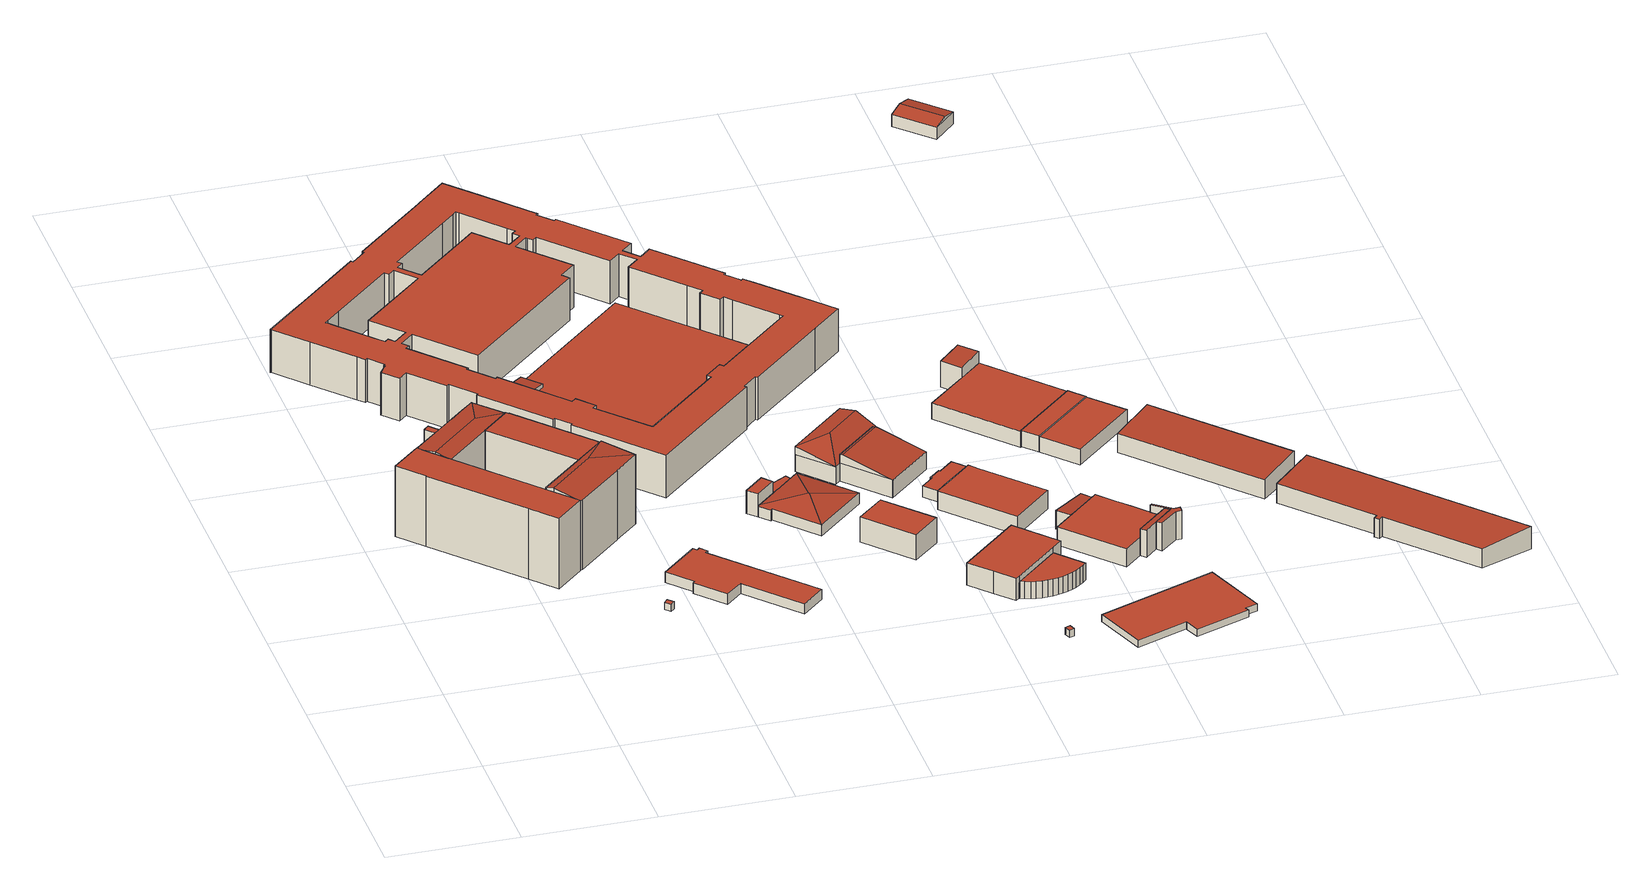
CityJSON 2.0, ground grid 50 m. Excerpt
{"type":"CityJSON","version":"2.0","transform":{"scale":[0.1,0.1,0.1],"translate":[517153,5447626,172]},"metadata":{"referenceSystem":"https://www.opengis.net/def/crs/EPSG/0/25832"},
"CityObjects":{
"building1":{"type":"Building","attributes":{"Gemeindeschluessel":"08125065","Geometrietyp2DReferenz":"3000","function":"31001_2020"},"address":[{"country":"Germany","locality":"Neckarsulm","thoroughfareNumber":"1/1","thoroughfareName":"Stiftsbergstraße"}],"children":["building1-1","building1-2","building1-3","building1-4","building1-5"]},
"building1-1":{"type":"BuildingPart","attributes":{"roofType":"1000","measuredHeight":17.35},"parents":["building1"],"geometry":[{"type":"Solid","lod":"2","boundaries":[[[[0,1,2,3]],[[4,5,0,3]],[[6,7,2,1]],[[4,7,6,5]],[[3,2,7,4]],[[1,0,5,6]]]],"semantics":{"surfaces":[{"type":"WallSurface"},{"type":"RoofSurface"},{"type":"GroundSurface"},{"type":"ClosureSurface"}],"values":[[0,1,2,0,0,3]]}}]},
"building1-2":{"type":"BuildingPart","attributes":{"roofType":"5000","measuredHeight":29.87},"parents":["building1"],"geometry":[{"type":"Solid","lod":"2","boundaries":[[[[8,9,10,11]],[[12,13,14,15]],[[16,17,18,19,20,21,6,1,10,9,22,14,13,23]],[[24,5,6,21,25]],[[26,18,17,27]],[[28,24,25,29,30,26,27,31,32,33,34,11]],[[27,17,16,31]],[[35,12,15,36,34,33]],[[25,21,20,29]],[[36,22,9,8]],[[8,11,34,36]],[[29,20,19,30]],[[30,19,18,26]],[[11,10,1,28]],[[1,0,28]],[[35,33,37]],[[13,12,35,37,23]],[[37,33,32]],[[37,32,31,16,23]],[[22,36,15,14]],[[5,24,28,0]],[[1,6,5,0]]]],"semantics":{"surfaces":[{"type":"WallSurface"},{"type":"GroundSurface"},{"type":"RoofSurface"},{"type":"ClosureSurface"}],"values":[[0,0,1,0,0,2,0,2,0,0,2,0,0,0,0,0,3,0,3,3,0,3]]}}]},
"building1-3":{"type":"BuildingPart","attributes":{"roofType":"1000","measuredHeight":28.91},"parents":["building1"],"geometry":[{"type":"Solid","lod":"2","boundaries":[[[[38,39,40,41]],[[41,40,42,43]],[[23,13,44,45,46,47,42,40,39,48,49,16]],[[50,31,16,49,51]],[[52,47,46,53,54]],[[51,49,48,55]],[[55,38,41,43,52,54,56,57,58,59,35,37,32,50,51]],[[55,48,39,38]],[[43,42,47,52]],[[58,44,13,12,59]],[[56,54,53]],[[44,58,57,45]],[[45,57,56,53,46]],[[31,50,32]],[[35,59,12]],[[23,37,35,12,13]],[[16,31,32,37,23]]]],"semantics":{"surfaces":[{"type":"WallSurface"},{"type":"GroundSurface"},{"type":"RoofSurface"},{"type":"ClosureSurface"}],"values":[[0,0,1,0,0,0,2,0,0,0,0,3,3,0,0,3,3]]}}]},
"building1-4":{"type":"BuildingPart","attributes":{"roofType":"5000","measuredHeight":30.63},"parents":["building1"],"geometry":[{"type":"Solid","lod":"2","boundaries":[[[[60,61,62,63]],[[64,65,66,44,58,67]],[[68,69,70,71,72]],[[72,73,68]],[[74,46,45,44,66,70,69,75,62,61]],[[64,67,76,73,72]],[[56,53,77,60,63,78,68,73,76]],[[63,62,75,78]],[[77,74,61,60]],[[78,75,69,68]],[[53,46,74,77]],[[65,64,72,71]],[[66,65,71,70]],[[58,57,76,67]],[[44,45,57,58]],[[56,76,57]],[[53,56,57,45,46]]]],"semantics":{"surfaces":[{"type":"WallSurface"},{"type":"RoofSurface"},{"type":"GroundSurface"},{"type":"ClosureSurface"}],"values":[[0,0,0,1,2,1,1,0,0,0,0,0,3,0,3,0,3]]}}]},
"building1-5":{"type":"BuildingPart","attributes":{"roofType":"1000","measuredHeight":28.8},"parents":["building1"],"geometry":[{"type":"Solid","lod":"2","boundaries":[[[[79,80,22,36,81]],[[82,83,84,85]],[[85,84,86,87]],[[87,86,80,79]],[[88,15,14,66,65]],[[14,22,80,86,84,83,70,66]],[[82,85,87,79,81,88,65,71]],[[71,70,83,82]],[[15,88,81,36]],[[14,15,36,22]],[[70,71,65,66]]]],"semantics":{"surfaces":[{"type":"WallSurface"},{"type":"GroundSurface"},{"type":"RoofSurface"},{"type":"ClosureSurface"}],"values":[[0,0,0,0,0,1,2,0,0,3,3]]}}]},
"building2":{"type":"Building","attributes":{"Gemeindeschluessel":"08125065","Geometrietyp2DReferenz":"3000","function":"31001_2523","roofType":"9999","measuredHeight":3},"address":[{"country":"Germany","locality":"Neckarsulm","thoroughfareName":"Friedrich-Gauss-Straße"}],"geometry":[{"type":"Solid","lod":"2","boundaries":[[[[89,90,91,92]],[[90,93,94,91]],[[89,95,93,90]],[[92,96,95,89]],[[91,94,96,92]],[[93,95,96,94]]]],"semantics":{"surfaces":[{"type":"RoofSurface"},{"type":"WallSurface"},{"type":"GroundSurface"}],"values":[[0,1,1,1,1,2]]}}]},
"building3":{"type":"Building","attributes":{"Gemeindeschluessel":"08125065","Geometrietyp2DReferenz":"3000","function":"31001_2020","roofType":"1000","measuredHeight":8.53},"address":[{"country":"Germany","locality":"Neckarsulm","thoroughfareName":"Stiftsbergstraße"}],"geometry":[{"type":"Solid","lod":"2","boundaries":[[[[97,98,99,100]],[[101,102,103,104]],[[104,103,105,106]],[[106,105,107,108]],[[108,97,100,101,104,106]],[[102,99,98,107,105,103]],[[100,99,102,101]],[[108,107,98,97]]]],"semantics":{"surfaces":[{"type":"WallSurface"},{"type":"RoofSurface"},{"type":"GroundSurface"}],"values":[[0,0,0,0,1,2,0,0]]}}]},
"building4":{"type":"Building","attributes":{"Gemeindeschluessel":"08125065","Geometrietyp2DReferenz":"3000","function":"31001_2112","roofType":"1000","measuredHeight":4.18},"address":[{"country":"Germany","locality":"Neckarsulm","thoroughfareNumber":"11","thoroughfareName":"Gottfried-Leibniz-Straße"}],"geometry":[{"type":"Solid","lod":"2","boundaries":[[[[109,110,111,112]],[[113,114,115,109,112,116,117,118,119,120,121,122]],[[121,123,124,122]],[[122,124,125,113]],[[118,126,127,119]],[[117,128,126,118]],[[113,125,129,114]],[[116,130,128,117]],[[115,131,110,109]],[[132,127,126,128,130,111,110,131,129,125,124,123]],[[114,129,131,115]],[[119,127,132,120]],[[120,132,123,121]],[[112,111,130,116]]]],"semantics":{"surfaces":[{"type":"WallSurface"},{"type":"RoofSurface"},{"type":"GroundSurface"}],"values":[[0,1,0,0,0,0,0,0,0,2,0,0,0,0]]}}]},
"building5":{"type":"Building","attributes":{"Gemeindeschluessel":"08125065","Geometrietyp2DReferenz":"3000","function":"51009_1610","roofType":"2100","measuredHeight":6.48},"address":[{"country":"Germany","locality":"Neckarsulm"}],"geometry":[{"type":"Solid","lod":"2","boundaries":[[[[133,134,135,136,137]],[[136,138,139,137]],[[137,139,140,133]],[[141,142,140,139,138]],[[135,141,138,136]],[[134,142,141,135]],[[133,140,142,134]]]],"semantics":{"surfaces":[{"type":"RoofSurface"},{"type":"WallSurface"},{"type":"GroundSurface"}],"values":[[0,1,1,2,1,1,1]]}}]},
"building6":{"type":"Building","attributes":{"Gemeindeschluessel":"08125065","Geometrietyp2DReferenz":"3000","function":"31001_2020","roofType":"1000","measuredHeight":17.47},"address":[{"country":"Germany","locality":"Neckarsulm","thoroughfareNumber":"1","thoroughfareName":"Stiftsbergstraße"}],"geometry":[{"type":"Solid","lod":"2","boundaries":[[[[143,144,145,146]],[[147,148,149,150]],[[151,152,153,154]],[[155,156,157,158]],[[159,160,161,162]],[[163,164,165,166]],[[146,145,167,168]],[[169,170,152,151]],[[171,172,173,174]],[[168,167,175,176]],[[177,178,179,180]],[[181,182,183,184]],[[182,185,186,187,188,189,190,191,192,193,194,195,196,197,198,199,200,201,202,203,204,205,206,207,208,209,161,160,210,153,152,170,211,212,213,214,215,216,217,218,157,156,219,220,221,222,223,224,225,226,227,228,229,230,183],[231,232,233,234,235,236,237,238,239,240,241,242,243,244],[245,246,247,179,178,248,249,250,251,252,253,254,255,256,257,258,259,260,261,262,263,264,265,266,267,268,269,270,271,165,164,175,167,145,144,272,273,274,275,276,277],[278,279,173,172,280,281,282,283,284,285,286,287,149,148]],[[288,240,239,289]],[[290,277,276,291]],[[292,284,283,293]],[[294,287,286,295]],[[296,268,267,297]],[[298,198,197,299]],[[150,149,287,294]],[[291,276,275,300]],[[301,232,231,302]],[[303,194,193,304]],[[305,272,144,143]],[[306,241,240,288]],[[307,253,252,308]],[[154,153,210,309]],[[310,190,189,311]],[[312,247,246,313]],[[314,214,213,315]],[[316,200,199,317]],[[318,280,172,171]],[[319,248,178,177]],[[320,220,219,321]],[[304,193,192,322]],[[323,207,206,324]],[[308,252,251,325]],[[326,228,227,327]],[[328,221,220,320]],[[317,199,198,298]],[[329,229,228,326]],[[295,286,285,330]],[[331,223,222,332]],[[333,187,186,334]],[[335,211,170,169]],[[176,175,164,163]],[[336,243,242,337]],[[338,205,204,339]],[[340,256,255,341]],[[342,266,265,343]],[[344,208,207,323]],[[345,202,201,346]],[[330,285,284,292]],[[347,230,229,329]],[[348,257,256,340]],[[302,231,244,349]],[[339,204,203,350]],[[351,224,223,331]],[[352,263,262,353]],[[354,270,269,355]],[[327,227,226,356]],[[357,233,232,301]],[[158,157,218,358]],[[349,244,243,336]],[[359,261,260,360]],[[361,238,237,362]],[[363,279,278,364]],[[355,269,268,296]],[[309,210,160,159]],[[360,260,259,365]],[[313,246,245,366]],[[341,255,254,367]],[[368,250,249,369]],[[370,236,235,371]],[[372,217,216,373]],[[322,192,191,374]],[[332,222,221,328]],[[364,278,148,147]],[[375,225,224,351]],[[367,254,253,307]],[[365,259,258,376]],[[162,161,209,377]],[[321,219,156,155]],[[334,186,185,378]],[[379,271,270,354]],[[380,281,280,318]],[[381,215,214,314]],[[315,213,212,382]],[[371,235,234,383]],[[378,185,182,181]],[[180,179,247,312]],[[353,262,261,359]],[[311,189,188,384]],[[385,264,263,352]],[[358,218,217,372]],[[386,273,272,305]],[[350,203,202,345]],[[329,326,327,356,375,351,331,332,328,320,321,155,158,358,372,373,381,314,315,382,335,169,151,154,309,159,162,377,344,323,324,338,339,350,345,346,316,317,298,299,387,388,303,304,322,374,310,311,384,333,334,378,181,184,347],[291,300,389,386,305,143,146,168,176,163,166,379,354,355,296,297,342,343,385,352,353,359,360,365,376,348,340,341,367,307,308,325,368,369,319,177,180,312,313,366,290],[336,337,306,288,289,361,362,370,371,383,357,301,302,349],[150,294,295,330,292,293,390,380,318,171,174,363,364,147]],[[387,196,195,388]],[[382,212,211,335]],[[374,191,190,310]],[[289,239,238,361]],[[389,274,273,386]],[[366,245,277,290]],[[300,275,274,389]],[[362,237,236,370]],[[373,216,215,381]],[[388,195,194,303]],[[166,165,271,379]],[[346,201,200,316]],[[325,251,250,368]],[[299,197,196,387]],[[337,242,241,306]],[[184,183,230,347]],[[376,258,257,348]],[[343,265,264,385]],[[383,234,233,357]],[[369,249,248,319]],[[174,173,279,363]],[[384,188,187,333]],[[377,209,208,344]],[[390,282,281,380]],[[356,226,225,375]],[[293,283,282,390]],[[324,206,205,338]],[[297,267,266,342]]]],"semantics":{"surfaces":[{"type":"WallSurface"},{"type":"GroundSurface"},{"type":"RoofSurface"}],"values":[[0,0,0,0,0,0,0,0,0,0,0,0,1,0,0,0,0,0,0,0,0,0,0,0,0,0,0,0,0,0,0,0,0,0,0,0,0,0,0,0,0,0,0,0,0,0,0,0,0,0,0,0,0,0,0,0,0,0,0,0,0,0,0,0,0,0,0,0,0,0,0,0,0,0,0,0,0,0,0,0,0,0,0,0,0,0,0,0,0,0,0,0,0,0,0,0,0,2,0,0,0,0,0,0,0,0,0,0,0,0,0,0,0,0,0,0,0,0,0,0,0,0,0,0,0,0]]}}]},
"building7":{"type":"Building","attributes":{"Gemeindeschluessel":"08125065","Geometrietyp2DReferenz":"3000","function":"31001_2020","roofType":"1000","measuredHeight":6.9},"address":[{"country":"Germany","locality":"Neckarsulm","thoroughfareName":"Stiftsbergstraße"}],"geometry":[{"type":"Solid","lod":"2","boundaries":[[[[391,392,393,394,395,396,397]],[[398,399,400,401,402,403,404]],[[396,404,403,397]],[[393,400,399,394]],[[394,399,398,395]],[[391,402,401,392]],[[397,403,402,391]],[[392,401,400,393]],[[395,398,404,396]]]],"semantics":{"surfaces":[{"type":"RoofSurface"},{"type":"GroundSurface"},{"type":"WallSurface"}],"values":[[0,1,2,2,2,2,2,2,2]]}}]},
"building8":{"type":"Building","attributes":{"Gemeindeschluessel":"08125065","Geometrietyp2DReferenz":"3000","function":"31001_2112"},"address":[{"country":"Germany","locality":"Neckarsulm","thoroughfareNumber":"12","thoroughfareName":"Gottfried-Leibniz-Straße"}],"children":["building8-1","building8-2","building8-3"]},
"building8-1":{"type":"BuildingPart","attributes":{"roofType":"1000","measuredHeight":2.84},"parents":["building8"],"geometry":[{"type":"Solid","lod":"2","boundaries":[[[[405,406,407,408]],[[409,405,408,410,411]],[[409,412,406,405]],[[408,407,413,410]],[[411,414,412,409]],[[407,406,412,414,413]],[[414,411,410,413]]]],"semantics":{"surfaces":[{"type":"WallSurface"},{"type":"RoofSurface"},{"type":"GroundSurface"},{"type":"ClosureSurface"}],"values":[[0,1,0,0,0,2,3]]}}]},
"building8-2":{"type":"BuildingPart","attributes":{"roofType":"5000","measuredHeight":6.87},"parents":["building8"],"geometry":[{"type":"Solid","lod":"2","boundaries":[[[[415,416,417,418]],[[419,420,421,422]],[[418,417,423]],[[421,420,424,425,407,413,414,426,427,428,429]],[[419,422,430,423,417,416,431]],[[432,433,434,435,431,416,415]],[[414,411,432]],[[434,407,425,435]],[[418,427,426,415]],[[430,429,428,423]],[[422,421,429,430]],[[423,428,427,418]],[[433,410,413,407,434]],[[415,426,414,432]],[[424,431,435,425]],[[419,431,424,420]],[[410,433,432,411]],[[414,413,410,411]]]],"semantics":{"surfaces":[{"type":"RoofSurface"},{"type":"WallSurface"},{"type":"GroundSurface"},{"type":"ClosureSurface"}],"values":[[0,1,0,2,0,0,1,1,1,1,1,1,1,1,3,3,1,3]]}}]},
"building8-3":{"type":"BuildingPart","attributes":{"roofType":"1000","measuredHeight":9.39},"parents":["building8"],"geometry":[{"type":"Solid","lod":"2","boundaries":[[[[436,437,425,424,420]],[[438,437,436,439]],[[440,435,425,437,438]],[[438,439,441,440]],[[439,436,420,419,441]],[[431,435,440,441,419]],[[425,435,431,424]],[[420,424,431,419]]]],"semantics":{"surfaces":[{"type":"GroundSurface"},{"type":"WallSurface"},{"type":"RoofSurface"},{"type":"ClosureSurface"}],"values":[[0,1,1,2,1,1,3,3]]}}]},
"building9":{"type":"Building","attributes":{"Gemeindeschluessel":"08125065","Geometrietyp2DReferenz":"3000","function":"31001_2020","roofType":"1000","measuredHeight":10.3},"address":[{"country":"Germany","locality":"Neckarsulm","thoroughfareNumber":"10","thoroughfareName":"Gottfried-Leibniz-Straße"}],"geometry":[{"type":"Solid","lod":"2","boundaries":[[[[442,443,444,445]],[[446,447,444,443]],[[448,447,446,449]],[[445,444,447,448]],[[448,449,442,445]],[[449,446,443,442]]]],"semantics":{"surfaces":[{"type":"WallSurface"},{"type":"GroundSurface"},{"type":"RoofSurface"}],"values":[[0,1,0,0,2,0]]}}]},
"building10":{"type":"Building","attributes":{"Gemeindeschluessel":"08125065","Geometrietyp2DReferenz":"3000","function":"31001_2523","roofType":"9999","measuredHeight":3},"address":[{"country":"Germany","locality":"Neckarsulm","thoroughfareName":"Gottfried-Leibniz-Straße"}],"geometry":[{"type":"Solid","lod":"2","boundaries":[[[[450,451,452,453]],[[451,454,455,452]],[[450,456,454,451]],[[453,457,456,450]],[[452,455,457,453]],[[454,456,457,455]]]],"semantics":{"surfaces":[{"type":"RoofSurface"},{"type":"WallSurface"},{"type":"GroundSurface"}],"values":[[0,1,1,1,1,2]]}}]},
"building11":{"type":"Building","attributes":{"Gemeindeschluessel":"08125065","Geometrietyp2DReferenz":"3000","function":"31001_2020"},"address":[{"country":"Germany","locality":"Neckarsulm","thoroughfareNumber":"3","thoroughfareName":"Robert-Mayer-Straße"}],"children":["building11-1","building11-2"]},
"building11-1":{"type":"BuildingPart","attributes":{"roofType":"5000","measuredHeight":11.59},"parents":["building11"],"geometry":[{"type":"Solid","lod":"2","boundaries":[[[[458,459,460,461]],[[462,463,464]],[[465,466,459,458]],[[465,458,467,463,462,468]],[[464,463,467,469,470]],[[470,469,461,471]],[[472,473,474,460,459,466,475]],[[461,460,474,471]],[[471,474,473,476]],[[464,476,462]],[[476,473,472,462]],[[464,470,471,476]],[[462,472,475,468]],[[469,467,458,461]],[[475,466,465,468]]]],"semantics":{"surfaces":[{"type":"WallSurface"},{"type":"RoofSurface"},{"type":"GroundSurface"},{"type":"ClosureSurface"}],"values":[[0,1,0,1,1,0,2,0,0,0,0,0,0,0,3]]}}]},
"building11-2":{"type":"BuildingPart","attributes":{"roofType":"3100","measuredHeight":11.03},"parents":["building11"],"geometry":[{"type":"Solid","lod":"2","boundaries":[[[[477,478,479,480,481,482,483]],[[484,485,486,487]],[[487,468,475,488,477]],[[466,489,490,491,492,488,475]],[[483,484,487,477]],[[479,491,490,493]],[[478,492,491,479]],[[480,479,493]],[[485,482,481,494,486]],[[477,488,492,478]],[[483,482,485,484]],[[481,480,493,494]],[[494,489,466,465,486]],[[493,490,489,494]],[[468,487,486,465]],[[466,475,468,465]]]],"semantics":{"surfaces":[{"type":"RoofSurface"},{"type":"WallSurface"},{"type":"GroundSurface"},{"type":"ClosureSurface"}],"values":[[0,1,1,2,1,1,1,1,1,1,0,1,1,1,1,3]]}}]},
"building12":{"type":"Building","attributes":{"Gemeindeschluessel":"08125065","Geometrietyp2DReferenz":"3000","function":"31001_2050"},"address":[{"country":"Germany","locality":"Neckarsulm","thoroughfareNumber":"8","thoroughfareName":"Gottfried-Leibniz-Straße"}],"children":["building12-1","building12-2"]},
"building12-1":{"type":"BuildingPart","attributes":{"roofType":"1000","measuredHeight":9.07},"parents":["building12"],"geometry":[{"type":"Solid","lod":"2","boundaries":[[[[495,496,497,498]],[[499,500,501,502]],[[503,500,499]],[[504,505,506,507]],[[508,509,496,495]],[[501,500,506,505,497,496,509]],[[502,501,509,508]],[[506,510,507]],[[498,504,507,499,502,508,495]],[[498,497,505,504]],[[503,499,507,510]],[[506,500,503,510]]]],"semantics":{"surfaces":[{"type":"WallSurface"},{"type":"GroundSurface"},{"type":"RoofSurface"},{"type":"ClosureSurface"}],"values":[[0,0,0,0,0,1,0,0,2,0,0,3]]}}]},
"building12-2":{"type":"BuildingPart","attributes":{"roofType":"1000","measuredHeight":6.84},"parents":["building12"],"geometry":[{"type":"Solid","lod":"2","boundaries":[[[[511,512,513,514]],[[515,516,500,503]],[[517,518,519,520]],[[521,522,523,524]],[[525,526,527,528]],[[529,530,531,532]],[[533,534,516,515]],[[532,531,518,517]],[[510,506,535,536]],[[536,535,530,529]],[[518,531,530,535,506,500,516,534,523,522,537,513,512,527,526,538,519]],[[528,527,512,511]],[[525,528,511,514,539,521,524,533,515,503,510,536,529,532,517,520,540]],[[520,519,538,540]],[[514,513,537,539]],[[524,523,534,533]],[[539,537,522,521]],[[540,538,526,525]],[[506,510,503,500]]]],"semantics":{"surfaces":[{"type":"WallSurface"},{"type":"GroundSurface"},{"type":"RoofSurface"},{"type":"ClosureSurface"}],"values":[[0,0,0,0,0,0,0,0,0,0,1,0,2,0,0,0,0,0,3]]}}]},
"building13":{"type":"Building","attributes":{"Gemeindeschluessel":"08125065","Geometrietyp2DReferenz":"3000","function":"31001_2050"},"address":[{"country":"Germany","locality":"Neckarsulm","thoroughfareNumber":"2","thoroughfareName":"Gottfried-Leibniz-Straße"}],"children":["building13-1","building13-2"]},
"building13-1":{"type":"BuildingPart","attributes":{"roofType":"1000","measuredHeight":4.63},"parents":["building13"],"geometry":[{"type":"Solid","lod":"2","boundaries":[[[[541,542,543,544,545]],[[546,544,543,547]],[[548,546,547,549,550]],[[545,544,546,548]],[[545,548,550,541]],[[542,541,550,549]],[[547,543,542,549]]]],"semantics":{"surfaces":[{"type":"WallSurface"},{"type":"GroundSurface"},{"type":"RoofSurface"},{"type":"ClosureSurface"}],"values":[[0,1,0,0,2,0,3]]}}]},
"building13-2":{"type":"BuildingPart","attributes":{"roofType":"1000","measuredHeight":4.57},"parents":["building13"],"geometry":[{"type":"Solid","lod":"2","boundaries":[[[[549,547,551,552]],[[552,551,553,554]],[[555,556,557,558]],[[554,553,559,560]],[[560,559,561,562]],[[563,561,559,553,551,547,543,557,556]],[[558,557,543,542]],[[542,549,552,554,560,562,564,555,558]],[[564,563,556,555]],[[562,561,563,564]],[[547,549,542,543]]]],"semantics":{"surfaces":[{"type":"WallSurface"},{"type":"GroundSurface"},{"type":"RoofSurface"},{"type":"ClosureSurface"}],"values":[[0,0,0,0,0,1,0,2,0,0,3]]}}]},
"building14":{"type":"Building","attributes":{"Gemeindeschluessel":"08125065","Geometrietyp2DReferenz":"3000","function":"31001_2140","roofType":"1000","measuredHeight":7.68},"address":[{"country":"Germany","locality":"Neckarsulm","thoroughfareName":"Gottfried-Leibniz-Straße"}],"geometry":[{"type":"Solid","lod":"2","boundaries":[[[[565,566,567,568]],[[569,570,571,572]],[[572,573,565,568,574,569]],[[568,567,575,574]],[[574,575,570,569]],[[573,576,566,565]],[[572,571,576,573]],[[567,566,576,571,570,575]]]],"semantics":{"surfaces":[{"type":"WallSurface"},{"type":"RoofSurface"},{"type":"GroundSurface"}],"values":[[0,0,1,0,0,0,0,2]]}}]},
"building15":{"type":"Building","attributes":{"Gemeindeschluessel":"08125065","Geometrietyp2DReferenz":"3000","function":"31001_2463","roofType":"1000","measuredHeight":2.91},"address":[{"country":"Germany","locality":"Neckarsulm","thoroughfareName":"Gottfried-Leibniz-Straße"}],"geometry":[{"type":"Solid","lod":"2","boundaries":[[[[577,578,579,580]],[[580,579,581,582]],[[583,584,585,586]],[[585,584,587,588,589,581,579,578,590]],[[586,585,590,591]],[[592,588,587,593]],[[582,581,589,594]],[[594,589,588,592]],[[593,587,584,583]],[[591,590,578,577]],[[580,582,594,592,593,583,586,591,577]]]],"semantics":{"surfaces":[{"type":"WallSurface"},{"type":"GroundSurface"},{"type":"RoofSurface"}],"values":[[0,0,0,1,0,0,0,0,0,0,2]]}}]},
"building16":{"type":"Building","attributes":{"Gemeindeschluessel":"08125065","Geometrietyp2DReferenz":"3000","function":"31001_2112"},"address":[{"country":"Germany","locality":"Neckarsulm","thoroughfareNumber":"6","thoroughfareName":"Gottfried-Leibniz-Straße"}],"children":["building16-1","building16-2","building16-3","building16-4","building16-5"]},
"building16-1":{"type":"BuildingPart","attributes":{"roofType":"2100","measuredHeight":11.66},"parents":["building16"],"geometry":[{"type":"Solid","lod":"2","boundaries":[[[[595,596,597,598]],[[598,597,599,600]],[[601,602,603,604,605]],[[596,606,607,608,603,602,609,610,599,597]],[[611,612,606,596,595]],[[613,609,602,601]],[[600,599,610,614]],[[614,610,609,613]],[[614,613,601,605,615,611,595,598,600]],[[612,611,615,616]],[[607,606,612,616]],[[604,617,618,616,615,605]],[[617,608,607,616,618]],[[603,608,617,604]]]],"semantics":{"surfaces":[{"type":"WallSurface"},{"type":"GroundSurface"},{"type":"RoofSurface"},{"type":"ClosureSurface"}],"values":[[0,0,0,1,0,0,0,0,2,0,3,0,3,3]]}}]},
"building16-2":{"type":"BuildingPart","attributes":{"roofType":"2100","measuredHeight":11.1},"parents":["building16"],"geometry":[{"type":"Solid","lod":"2","boundaries":[[[[616,618,619,620,612]],[[619,621,622,623,620]],[[620,623,606,612]],[[622,608,607,606,623]],[[617,621,619,618]],[[608,622,621,617]],[[607,616,612,606]],[[608,617,618,616,607]]]],"semantics":{"surfaces":[{"type":"RoofSurface"},{"type":"WallSurface"},{"type":"GroundSurface"},{"type":"ClosureSurface"}],"values":[[0,1,1,2,1,3,3,3]]}}]},
"building16-3":{"type":"BuildingPart","attributes":{"roofType":"1000","measuredHeight":3.31},"parents":["building16"],"geometry":[{"type":"Solid","lod":"2","boundaries":[[[[624,625,626,627]],[[628,629,630,631]],[[632,633,634,635]],[[624,627,632,635,628,631]],[[627,626,633,632]],[[629,634,633,626,625,630]],[[635,634,629,628]],[[625,624,631,630]]]],"semantics":{"surfaces":[{"type":"WallSurface"},{"type":"RoofSurface"},{"type":"GroundSurface"},{"type":"ClosureSurface"}],"values":[[0,0,0,1,0,2,0,3]]}}]},
"building16-4":{"type":"BuildingPart","attributes":{"roofType":"1000","measuredHeight":7.25},"parents":["building16"],"geometry":[{"type":"Solid","lod":"2","boundaries":[[[[636,637,638,639,640,641,621,617,604,642,643]],[[643,630,644,636]],[[625,624,642]],[[625,603,608,622,645,646,647,648,644,630]],[[640,646,645,641]],[[639,647,646,640]],[[631,630,643]],[[641,645,622,621]],[[636,644,648,649,637]],[[604,603,625,642]],[[638,637,649]],[[647,639,638,649,648]],[[608,617,621,622]],[[631,643,642,624]],[[625,630,631,624]],[[603,604,617,608]]]],"semantics":{"surfaces":[{"type":"RoofSurface"},{"type":"WallSurface"},{"type":"GroundSurface"},{"type":"ClosureSurface"}],"values":[[0,1,1,2,1,1,1,1,1,1,1,3,3,1,3,3]]}}]},
"building16-5":{"type":"BuildingPart","attributes":{"roofType":"2100","measuredHeight":7.52},"parents":["building16"],"geometry":[{"type":"Solid","lod":"2","boundaries":[[[[650,651,648,647]],[[652,653,654,638,649]],[[652,651,650,653]],[[653,650,647,639,654]],[[649,648,651,652]],[[638,654,639]],[[648,649,638,639,647]]]],"semantics":{"surfaces":[{"type":"GroundSurface"},{"type":"RoofSurface"},{"type":"WallSurface"},{"type":"ClosureSurface"}],"values":[[0,1,2,2,2,2,3]]}}]},
"building17":{"type":"Building","attributes":{"Gemeindeschluessel":"08125065","Geometrietyp2DReferenz":"3000","function":"31001_2112"},"address":[{"country":"Germany","locality":"Neckarsulm","thoroughfareNumber":"1","thoroughfareName":"Gottfried-Leibniz-Straße"}],"children":["building17-1","building17-2"]},
"building17-1":{"type":"BuildingPart","attributes":{"roofType":"2100","measuredHeight":11.45},"parents":["building17"],"geometry":[{"type":"Solid","lod":"2","boundaries":[[[[655,656,657,658,659]],[[657,656,660,661]],[[662,660,656,655]],[[663,664,661,660,662]],[[655,659,663,662]],[[658,664,663,659]],[[657,661,664,658]]]],"semantics":{"surfaces":[{"type":"WallSurface"},{"type":"GroundSurface"},{"type":"RoofSurface"},{"type":"ClosureSurface"}],"values":[[0,1,0,0,2,0,3]]}}]},
"building17-2":{"type":"BuildingPart","attributes":{"roofType":"1000","measuredHeight":6.6},"parents":["building17"],"geometry":[{"type":"Solid","lod":"2","boundaries":[[[[658,657,665,666]],[[667,668,665,657,661]],[[666,669,670,664,658]],[[669,668,667,670]],[[670,667,661,664]],[[666,665,668,669]],[[657,658,664,661]]]],"semantics":{"surfaces":[{"type":"WallSurface"},{"type":"GroundSurface"},{"type":"RoofSurface"},{"type":"ClosureSurface"}],"values":[[0,1,2,0,0,0,3]]}}]},
"building18":{"type":"Building","attributes":{"Gemeindeschluessel":"08125065","Geometrietyp2DReferenz":"3000","function":"51009_1610","roofType":"1000","measuredHeight":6.47},"address":[{"country":"Germany","locality":"Neckarsulm"}],"geometry":[{"type":"Solid","lod":"2","boundaries":[[[[671,672,673,674]],[[674,673,675,676]],[[675,673,672,677]],[[676,675,677,678]],[[674,676,678,671]],[[678,677,672,671]]]],"semantics":{"surfaces":[{"type":"WallSurface"},{"type":"GroundSurface"},{"type":"RoofSurface"}],"values":[[0,0,1,0,2,0]]}}]},
"building19":{"type":"Building","attributes":{"Gemeindeschluessel":"08125065","Geometrietyp2DReferenz":"3000","function":"31001_2112","roofType":"1000","measuredHeight":6.27},"address":[{"country":"Germany","locality":"Neckarsulm","thoroughfareName":"Gottfried-Leibniz-Straße"}],"geometry":[{"type":"Solid","lod":"2","boundaries":[[[[679,673,672,680]],[[681,682,672,673]],[[683,681,673,679]],[[684,683,679,680]],[[680,672,682,684]],[[684,682,681,683]]]],"semantics":{"surfaces":[{"type":"WallSurface"},{"type":"GroundSurface"},{"type":"RoofSurface"}],"values":[[0,1,0,2,0,0]]}}]},
"building20":{"type":"Building","attributes":{"Gemeindeschluessel":"08125065","Geometrietyp2DReferenz":"3000","function":"31001_2112","roofType":"2100","measuredHeight":9.32},"address":[{"country":"Germany","locality":"Neckarsulm","thoroughfareName":"Gottfried-Leibniz-Straße"}],"geometry":[{"type":"Solid","lod":"2","boundaries":[[[[685,686,687,688]],[[685,688,689,690]],[[689,691,692,690]],[[688,687,691,689]],[[690,692,686,685]],[[687,686,692,691]]]],"semantics":{"surfaces":[{"type":"WallSurface"},{"type":"RoofSurface"},{"type":"GroundSurface"}],"values":[[0,1,0,0,0,2]]}}]},
"building21":{"type":"Building","attributes":{"Gemeindeschluessel":"08125065","Geometrietyp2DReferenz":"3000","function":"31001_2050","roofType":"2100","measuredHeight":9.23},"address":[{"country":"Germany","locality":"Neckarsulm","thoroughfareNumber":"3","thoroughfareName":"Gottfried-Leibniz-Straße"}],"geometry":[{"type":"Solid","lod":"2","boundaries":[[[[693,694,695,696]],[[697,698,694,693]],[[699,700,701,702]],[[703,704,698,697]],[[696,695,700,699]],[[702,701,705,706]],[[704,707,705,701,700,695,694,698]],[[706,705,707,708]],[[708,707,704,703]],[[696,699,702,706,708,703,697,693]]]],"semantics":{"surfaces":[{"type":"WallSurface"},{"type":"GroundSurface"},{"type":"RoofSurface"}],"values":[[0,0,0,0,0,0,1,0,0,2]]}}]},
"building22":{"type":"Building","attributes":{"Gemeindeschluessel":"08125065","Geometrietyp2DReferenz":"3000","function":"31001_2723","roofType":"3100","measuredHeight":6.3},"address":[{"country":"Germany","locality":"Neckarsulm","thoroughfareName":"Mühlweg"}],"geometry":[{"type":"Solid","lod":"2","boundaries":[[[[709,710,711,712]],[[709,713,714,715]],[[712,711,716,717]],[[717,714,713,712]],[[718,716,711,710]],[[712,713,709]],[[715,714,717]],[[717,716,718,715]],[[715,718,710,709]]]],"semantics":{"surfaces":[{"type":"WallSurface"},{"type":"RoofSurface"},{"type":"GroundSurface"}],"values":[[0,1,0,1,2,0,0,0,0]]}}]}
},
"vertices":[
[450,1839,202],[450,1839,28],[356,1942,28],[356,1942,202],[337,1924,202],[430,1821,202],[430,1821,28],[337,1924,28],
[496,1881,312],[496,1881,28],[496,1880,28],[496,1880,312],[319,1525,313],[319,1525,28],[488,1680,28],[488,1680,313],[225,1631,28],[233,1638,28],[232,1640,28],[376,1772,28],[401,1795,28],[402,1794,28],[592,1776,28],[278,1571,28],[430,1821,312],[402,1794,312],[232,1640,312],[233,1638,312],[450,1839,312],[401,1795,312],[376,1772,312],[225,1631,312],[242,1611,317],[278,1571,327],[471,1748,327],[307,1538,317],[592,1776,313],[278,1571,317],
[204,1437,317],[204,1437,28],[488,1129,28],[488,1129,317],[489,1130,28],[489,1130,317],[584,1237,28],[605,1213,28],[680,1132,28],[576,1036,28],[205,1438,28],[118,1533,28],[225,1631,317],[118,1533,317],[576,1036,317],[680,1132,312],[680,1132,317],[205,1438,317],[664,1149,317],[605,1213,317],[584,1237,317],[319,1525,317],
[691,1140,312],[691,1140,28],[860,1296,28],[860,1296,312],[753,1392,324],[753,1392,316],[753,1392,28],[584,1237,324],[953,1384,312],[953,1384,28],[857,1488,28],[857,1488,316],[857,1488,324],[779,1373,334],[690,1141,28],[859,1297,28],[605,1213,334],[690,1141,312],[859,1297,312],
[601,1767,316],[601,1767,28],[592,1776,316],[848,1498,316],[848,1498,28],[849,1500,28],[849,1500,316],[602,1768,28],[602,1768,316],[488,1680,316],
[882,732,110],[868,717,110],[888,698,110],[902,712,110],[868,717,80],[888,698,80],[882,732,80],[902,712,80],
[796,1870,130],[796,1870,45],[789,1863,45],[789,1863,130],[738,1817,130],[738,1817,45],[788,1763,45],[788,1763,130],[839,1809,45],[839,1809,130],[846,1816,45],[846,1816,130],
[1062,1033,113],[1062,1033,71],[925,908,71],[925,908,113],[1108,1005,113],[1085,1031,113],[1074,1020,113],[1007,818,113],[999,810,113],[1096,705,113],[1159,763,113],[1337,568,113],[1421,645,113],[1097,995,113],[1421,645,71],[1097,995,71],[1108,1005,71],[1096,705,71],[1159,763,71],[999,810,71],[1085,1031,71],[1007,818,71],[1074,1020,71],[1337,568,71],
[859,2243,114],[806,2301,114],[799,2310,114],[740,2256,122],[801,2190,122],[740,2256,57],[801,2190,57],[859,2243,57],[799,2310,57],[806,2301,57],
[1317,2874,203],[1317,2874,28],[1368,2819,28],[1368,2819,203],[1010,3122,203],[1010,3122,28],[995,3109,28],[995,3109,203],[501,2190,203],[501,2190,28],[582,2102,28],[582,2102,203],[244,2456,203],[244,2456,28],[267,2430,28],[267,2430,203],[789,1863,203],[789,1863,28],[796,1870,28],[796,1870,203],[1532,2555,203],[1532,2555,28],[1518,2542,28],[1518,2542,203],[1325,2780,28],[1325,2780,203],[494,2183,203],[494,2183,28],[831,3289,203],[831,3289,28],[845,3302,28],[845,3302,203],[1487,2604,28],[1487,2604,203],[655,2349,203],[655,2349,28],[1108,2766,28],[1108,2766,203],[856,3498,203],[856,3498,28],[853,3502,28],[853,3502,203],[958,3388,28],[1090,3244,28],[1118,3213,28],[1111,3207,28],[1161,3153,28],[1168,3159,28],[1378,2931,28],[1336,2891,28],[1387,2836,28],[1429,2875,28],[1640,2647,28],[1633,2640,28],[1682,2586,28],[1689,2593,28],[1718,2562,28],[1850,2419,28],[1955,2305,28],[1841,2200,28],[1556,1938,28],[1550,1945,28],[1496,1895,28],[1502,1888,28],[1104,1521,28],[839,1809,28],[846,1816,28],[576,2095,28],[380,2307,28],[347,2277,28],[295,2333,28],[313,2362,28],[322,2371,28],[317,2376,28],[324,2383,28],[274,2437,28],[112,2599,28],[5,2715,28],[2,2718,28],[115,2822,28],[169,2872,28],[400,3085,28],[407,3078,28],[461,3128,28],[455,3135,28],[683,3345,28],[735,3393,28],[739,3397,28],[527,2982,28],[505,2962,28],[491,2977,28],[264,2768,28],[211,2718,28],[202,2710,28],[216,2695,28],[348,2551,28],[367,2531,28],[381,2544,28],[402,2522,28],[452,2568,28],[348,2682,28],[595,2909,28],[986,3017,28],[1144,2845,28],[1085,2791,28],[470,2549,28],[419,2503,28],[440,2480,28],[425,2467,28],[594,2283,28],[598,2279,28],[591,2273,28],[672,2184,28],[679,2191,28],[888,1963,28],[903,1977,28],[961,1914,28],[946,1900,28],[1112,1721,28],[1127,1734,28],[1402,1988,28],[1389,2002,28],[1452,2060,28],[1465,2046,28],[1756,2313,28],[1746,2323,28],[1614,2466,28],[1590,2492,28],[1575,2479,28],[1275,2835,28],[1068,3059,28],[1054,3045,28],[1037,3063,28],[1033,3067,28],[983,3021,28],[986,3148,28],[854,3292,28],[779,3241,28],[555,3035,28],[569,3020,28],[546,3000,28],[613,2927,28],[860,3154,28],[965,3040,28],[1016,3086,28],[381,2544,203],[367,2531,203],[983,3021,203],[1033,3067,203],[613,2927,203],[546,3000,203],[1016,3086,203],[965,3040,203],[1746,2323,203],[1756,2313,203],[1689,2593,203],[1682,2586,203],[1037,3063,203],[505,2962,203],[527,2982,203],[1429,2875,203],[1387,2836,203],[1275,2835,203],[402,2522,203],[598,2279,203],[594,2283,203],[576,2095,203],[1168,3159,203],[1161,3153,203],[1085,2791,203],[1144,2845,203],[313,2362,203],[295,2333,203],[1850,2419,203],[1718,2562,203],[779,3241,203],[470,2549,203],[5,2715,203],[112,2599,203],[1336,2891,203],[1104,1521,203],[1502,1888,203],[425,2467,203],[683,3345,203],[455,3135,203],[2,2718,203],[735,3393,203],[860,3154,203],[169,2872,203],[115,2822,203],[1118,3213,203],[1090,3244,203],[380,2307,203],[348,2682,203],[452,2568,203],[1496,1895,203],[1550,1945,203],[679,2191,203],[672,2184,203],[1465,2046,203],[1452,2060,203],[839,1809,203],[1841,2200,203],[1955,2305,203],[739,3397,203],[888,1963,203],[595,2909,203],[1556,1938,203],[400,3085,203],[1402,1988,203],[1127,1734,203],[1590,2492,203],[1614,2466,203],[461,3128,203],[491,2977,203],[274,2437,203],[1112,1721,203],[946,1900,203],[348,2551,203],[216,2695,203],[854,3292,203],[986,3148,203],[961,1914,203],[986,3017,203],[591,2273,203],[440,2480,203],[419,2503,203],[202,2710,203],[211,2718,203],[324,2383,203],[317,2376,203],[1378,2931,203],[407,3078,203],[903,1977,203],[846,1816,203],[958,3388,203],[1575,2479,203],[555,3035,203],[322,2371,203],[347,2277,203],[264,2768,203],[1111,3207,203],[1389,2002,203],[1068,3059,203],[1633,2640,203],[1640,2647,203],[1054,3045,203],[569,3020,203],
[1631,2317,102],[1422,2544,102],[1260,2720,102],[806,2301,102],[859,2243,102],[801,2190,102],[1118,1845,102],[859,2243,33],[806,2301,33],[1260,2720,33],[1422,2544,33],[1631,2317,33],[1118,1845,33],[801,2190,33],
[1425,1386,97],[1425,1386,68],[1455,1335,68],[1455,1335,97],[1516,1440,97],[1456,1334,97],[1535,1408,97],[1516,1440,68],[1456,1334,68],[1535,1408,68],
[1551,1423,113],[1544,1245,137],[1548,1241,137],[1726,1234,113],[1361,1247,111],[1361,1247,68],[1397,1208,68],[1397,1208,111],[1540,1063,113],[1367,1252,68],[1434,1314,68],[1551,1423,68],[1726,1234,68],[1540,1063,68],[1402,1213,68],[1402,1213,113],[1367,1252,113],[1535,1408,113],[1456,1334,113],[1455,1335,113],[1434,1314,113],
[1328,1282,68],[1402,1350,68],[1402,1350,162],[1328,1282,162],[1434,1314,162],[1361,1247,162],
[1655,975,178],[1655,975,75],[1812,805,75],[1812,805,178],[1756,1067,75],[1912,897,75],[1912,897,178],[1756,1067,178],
[2201,149,112],[2192,173,112],[2173,166,112],[2182,142,112],[2192,173,82],[2173,166,82],[2201,149,82],[2182,142,82],
[1905,1597,132],[1905,1597,61],[1794,1717,61],[1794,1717,132],[1685,1394,132],[1708,1550,177],[1572,1516,165],[1870,1564,132],[1870,1564,61],[1838,1670,177],[1706,1413,132],[1794,1717,165],[1793,1719,165],[1793,1719,132],[1685,1394,61],[1572,1516,61],[1793,1719,61],[1706,1413,61],[1572,1516,132],
[1854,1252,134],[1856,1254,134],[2018,1403,134],[2016,1405,135],[1883,1550,170],[1878,1555,171],[1714,1405,171],[1706,1413,169],[1870,1564,169],[1870,1564,134],[1706,1413,134],[1854,1252,61],[1883,1550,61],[2016,1405,61],[2018,1403,61],[1856,1254,61],[2016,1405,134],[1883,1550,134],
[1933,584,172],[1933,584,81],[2006,505,81],[2006,505,172],[2253,602,172],[2253,602,81],[2291,637,81],[2291,637,172],[2253,602,150],[2071,435,172],[2071,435,81],[2084,446,81],[2084,446,172],[2153,787,172],[2153,787,81],[2084,446,150],
[2243,439,150],[2243,439,81],[2262,446,81],[2262,446,150],[2344,503,150],[2344,503,81],[2143,431,150],[2143,431,81],[2163,429,81],[2163,429,150],[2298,464,150],[2298,464,81],[2314,476,81],[2314,476,150],[2204,431,150],[2204,431,81],[2223,434,81],[2223,434,150],[2104,441,150],[2104,441,81],[2123,435,81],[2123,435,150],[2330,489,150],[2330,489,81],[2085,448,81],[2085,448,150],[2280,454,81],[2183,429,81],[2280,454,150],[2183,429,150],
[2128,1252,119],[2128,1252,118],[2128,1252,73],[2155,1222,73],[2155,1222,119],[2182,1246,73],[2154,1276,73],[2182,1246,119],[2154,1276,118],[2154,1276,119],
[2093,1342,73],[2093,1342,118],[2038,1292,73],[2038,1292,118],[1950,1210,118],[1950,1210,73],[2011,1144,73],[2011,1144,118],[2034,1296,73],[2034,1296,118],[1992,1257,73],[1992,1257,118],[1998,1254,73],[1998,1254,118],
[2128,1252,150],[2128,1252,74],[2011,1144,74],[2011,1144,150],[2200,872,150],[2200,872,74],[2350,1011,74],[2350,1011,150],[2155,1222,150],[1978,1114,150],[1978,1114,74],[2155,1222,74],
[2611,15,118],[2611,15,89],[2820,93,89],[2820,93,118],[2815,108,89],[2815,108,118],[2392,0,118],[2392,0,89],[2588,74,89],[2588,74,118],[2316,204,89],[2768,373,89],[2861,125,89],[2589,73,89],[2589,73,118],[2768,373,118],[2316,204,118],[2861,125,118],
[2653,609,201],[2653,609,86],[2719,669,86],[2719,669,201],[2741,668,86],[2741,668,203],[2659,765,187],[2659,765,86],[2651,758,86],[2651,758,159],[2651,758,187],[2636,627,86],[2709,695,86],[2692,714,86],[2720,698,86],[2743,697,86],[2636,627,198],[2636,627,197],[2720,698,198],[2743,697,200],[2709,695,198],[2709,695,197],[2692,714,159],[2692,714,194],
[2570,602,194],[2588,583,197],[2570,602,159],[2570,602,86],[2588,583,86],
[2638,772,119],[2638,772,86],[2648,781,86],[2648,781,119],[2604,810,119],[2604,810,86],[2600,814,86],[2600,814,119],[2632,825,119],[2632,825,86],[2614,819,86],[2614,819,119],
[2553,865,159],[2498,924,159],[2395,829,159],[2376,811,159],[2310,750,159],[2503,540,159],[2638,772,159],[2600,814,159],[2553,865,86],[2503,540,86],[2310,750,86],[2376,811,86],[2498,924,86],[2498,924,144],
[2335,855,86],[2458,968,86],[2458,968,144],[2335,855,161],[2376,811,161],
[2216,1912,176],[2216,1912,69],[2274,1848,69],[2274,1848,135],[2274,1848,176],[2301,1990,69],[2360,1927,69],[2301,1990,183],[2360,1927,183],[2360,1927,135],
[2127,1713,69],[2127,1713,135],[2607,1657,69],[2375,1443,69],[2375,1443,135],[2607,1657,135],
[2426,1388,139],[2426,1388,74],[2659,1601,74],[2659,1601,139],[2607,1657,74],[2607,1657,139],[2375,1443,74],[2375,1443,139],
[2659,1601,137],[2426,1388,137],[2773,1479,74],[2540,1265,74],[2773,1479,137],[2540,1265,137],
[3243,990,174],[3243,990,81],[2834,1435,81],[2834,1435,174],[2687,1300,159],[3096,855,159],[2687,1300,81],[3096,855,81],
[3408,515,161],[3408,515,82],[3395,502,82],[3395,502,160],[3130,818,161],[3130,818,82],[3410,486,160],[3410,486,82],[3424,499,82],[3424,499,161],[3277,953,175],[3277,953,82],[3702,197,82],[3702,197,161],[3903,273,82],[3903,273,175],
[2648,3838,53],[2648,3838,3],[2563,3753,3],[2563,3753,53],[2605,3795,66],[2733,3667,66],[2776,3710,53],[2690,3625,3],[2690,3625,53],[2776,3710,3]
]}
